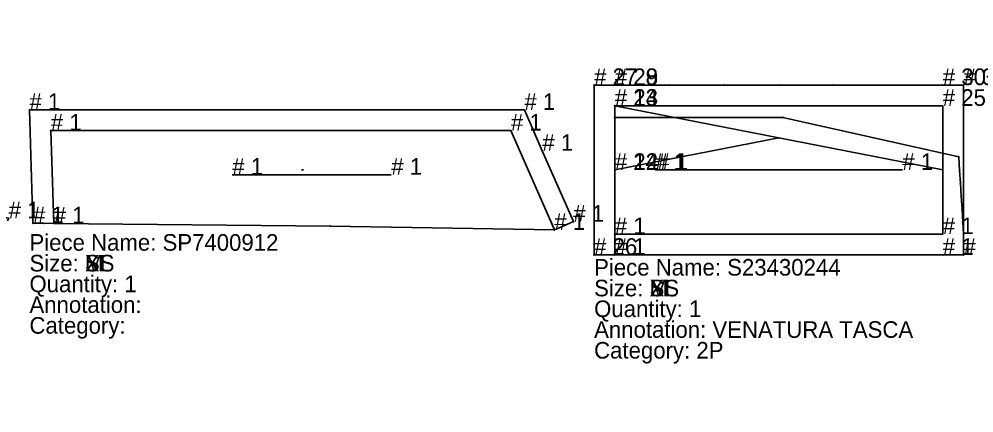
# Model space of a CAD drawing. Extents: x -10 to 8445, y -315 to 270.
# Drawn here: x 3819.1 to 4279.8, y -117.1 to 72.7 of the extents above; entities that cross this region are included whole.
import ezdxf

# ---------------------------------------------------------------- set-up
doc = ezdxf.new("R2010")
doc.units = 0

# ---------------------------------------------------------------- blocks, each defined once
blk = doc.blocks.new('SP7400911-S_S')
at = {"layer": '1'}
blk.add_lwpolyline([(-30893.9648, -61686.5977), (-30914.8809, -61728), (-30919.3926, -61725.8281), (-30923.9043, -61723.6523), (-30960.0215, -61707.2266), (-30997.2363, -61693.4688), (-31041.957, -61680.2734), (-31087.416, -61669.8672), (-31105.9512, -61666.4531), (-31124.5664, -61663.3711), (-31157.5449, -61658.9297), (-31206.3066, -61657.6563), (-31255.0664, -61656.375), (-31268.168, -61626.4922), (-31278.5801, -61602.7539), (-31274.002, -61600.7539), (-31269.4238, -61598.7461), (-31199.0078, -61598.7539), (-31128.5898, -61598.7617), (-31055.3867, -61598.668), (-30982.1816, -61598.5742), (-30982.1582, -61603.5625), (-30982.1348, -61608.5508), (-30982.1172, -61614.668), (-30981.5137, -61620.8164), (-30980.0645, -61628.6875), (-30978.0273, -61636.4922), (-30975.6445, -61642.832), (-30972.5391, -61648.9141), (-30969.0078, -61654.2109), (-30964.8242, -61659.0859), (-30957.9805, -61665.1563), (-30950.4219, -61670.3555), (-30942.252, -61674.6055), (-30925.207, -61680.7148), (-30907.4141, -61684.3828), (-30900.6895, -61685.4922)], close=True, dxfattribs=at)
at = {"layer": '14'}
blk.add_lwpolyline([(-30909.0371, -61694.2539), (-30923.8965, -61723.6406), (-30943.0234, -61714.6797), (-30962.418, -61706.332), (-30979.7148, -61699.5781), (-30997.2363, -61693.4688), (-31016.3398, -61687.4805), (-31035.5879, -61682.043), (-31057.1016, -61676.5938), (-31078.7305, -61671.6953), (-31096.1348, -61668.1523), (-31113.6074, -61665.0859), (-31135.5605, -61661.7734), (-31157.5449, -61658.9297), (-31200.7832, -61657.7813), (-31244.0195, -61656.6328), (-31265.0449, -61608.7461), (-30992.1289, -61608.5977), (-30991.8789, -61617.625), (-30990.7715, -61626.5469), (-30988.8145, -61635.3281), (-30986.0449, -61643.832), (-30982.9531, -61650.7539), (-30979.1094, -61657.2383), (-30974.5488, -61663.2383), (-30969.3633, -61668.6523), (-30962.207, -61674.6172), (-30954.4434, -61679.6914), (-30946.1855, -61683.8008), (-30934.0625, -61688.332), (-30921.6543, -61691.8164)], close=True, dxfattribs=at)
at = {"layer": '2'}
for p in [(-31278.5801, -61602.7539), (-31274.002, -61600.7539), (-31269.4238, -61598.7461), (-31199.0078, -61598.7539), (-31128.5898, -61598.7617), (-31055.3867, -61598.668), (-30982.1816, -61598.5742), (-30982.1582, -61603.5625), (-31265.0449, -61608.7461), (-30992.1289, -61608.5977), (-30982.1348, -61608.5508), (-30981.5137, -61620.8164), (-30978.0273, -61636.4922), (-30986.0449, -61643.832), (-30972.5391, -61648.9141), (-31255.0664, -61656.375), (-31244.0195, -61656.6328), (-31206.3066, -61657.6563), (-31200.7832, -61657.7813), (-31157.5449, -61658.9297), (-31157.5449, -61658.9297), (-30964.8242, -61659.0859), (-31124.5664, -61663.3711), (-31113.6074, -61665.0859), (-31087.416, -61669.8672), (-31078.7305, -61671.6953), (-30969.3633, -61668.6523), (-30942.252, -61674.6055), (-31035.5879, -61682.043), (-30946.1855, -61683.8008), (-30907.4141, -61684.3828), (-30900.6895, -61685.4922), (-30893.9648, -61686.5977), (-30997.2363, -61693.4688), (-30997.2363, -61693.4688), (-30909.0371, -61694.2539), (-30962.418, -61706.332), (-30923.9043, -61723.6523), (-30923.8965, -61723.6406), (-30919.3926, -61725.8281), (-30914.8809, -61728)]:
    blk.add_point(p, dxfattribs=at)
at = {"layer": '3'}
for p in [(-30982.1172, -61614.668), (-30991.8789, -61617.625), (-31268.168, -61626.4922), (-30990.7715, -61626.5469), (-30980.0645, -61628.6875), (-30988.8145, -61635.3281), (-30975.6445, -61642.832), (-30982.9531, -61650.7539), (-30979.1094, -61657.2383), (-30969.0078, -61654.2109), (-31135.5605, -61661.7734), (-31105.9512, -61666.4531), (-30974.5488, -61663.2383), (-30957.9805, -61665.1563), (-31096.1348, -61668.1523), (-30950.4219, -61670.3555), (-31057.1016, -61676.5938), (-30962.207, -61674.6172), (-31041.957, -61680.2734), (-30954.4434, -61679.6914), (-30925.207, -61680.7148), (-31016.3398, -61687.4805), (-30934.0625, -61688.332), (-30921.6543, -61691.8164), (-30979.7148, -61699.5781), (-30960.0215, -61707.2266), (-30943.0234, -61714.6797)]:
    blk.add_point(p, dxfattribs=at)
at = {"layer": '4'}
blk.add_point((-31268.168, -61626.4922, 10), dxfattribs=at)
at = {"layer": '5'}
blk.add_line((-31086.2734, -61663.2695), (-31085.2734, -61663.2695), dxfattribs=at)
at = {"layer": '7'}
blk.add_line((-31160.2422, -61635.6992), (-31050.7852, -61635.6992), dxfattribs=at)
at = {"layer": '1'}
for s, p in [('# 1', (-30982.1816, -61598.5742)), ('# 1', (-31278.5801, -61602.7539)), ('# 1', (-31268.168, -61626.4922)), ('# 1', (-31255.0664, -61656.375)), ('# 1', (-30893.9648, -61686.5977)), ('# 1', (-30914.8809, -61728)), ('Piece Name: SP7400911', (-31278.5859, -61737.9648)), ('Size: S', (-31278.5859, -61747.9648)), ('Quantity: 1', (-31278.5859, -61757.9648)), ('Annotation: ', (-31278.5859, -61767.9648)), ('Category: ', (-31278.5859, -61777.9648))]:
    blk.add_text(s, height=8, dxfattribs=at).set_placement(p)
at = {"layer": '14'}
for p in [(-31265.0449, -61608.7461), (-30992.1289, -61608.5977), (-31244.0195, -61656.6328), (-30909.0371, -61694.2539), (-30923.8965, -61723.6406)]:
    blk.add_text('# 1', height=8, dxfattribs=at).set_placement(p)
at = {"layer": '2'}
for p in [(-30982.1816, -61598.5742), (-31278.5801, -61602.7539), (-31265.0449, -61608.7461), (-30992.1289, -61608.5977), (-31255.0664, -61656.375), (-31244.0195, -61656.6328), (-30893.9648, -61686.5977), (-30909.0371, -61694.2539), (-30923.8965, -61723.6406), (-30914.8809, -61728)]:
    blk.add_text('# 1', height=8, dxfattribs=at).set_placement(p)
at = {"layer": '3'}
blk.add_text('# 1', height=8, dxfattribs=at).set_placement((-31268.168, -61626.4922))
at = {"layer": '4'}
blk.add_text('# 1', height=8, dxfattribs=at).set_placement((-31268.168, -61626.4922))
at = {"layer": '7'}
for p in [(-31160.2422, -61635.6992), (-31050.7852, -61635.6992)]:
    blk.add_text('# 1', height=8, dxfattribs=at).set_placement(p)
blk = doc.blocks.new('SP7400912-S_XS')
at = {"layer": '1'}
blk.add_lwpolyline([(-31258.5039, -61598.7578), (-31249.8574, -61618.4766), (-31234.877, -61652.6367), (-31239.4551, -61654.6484), (-31244.0352, -61656.6563), (-31352.209, -61654.7695), (-31485.668, -61653.4766), (-31490.6758, -61653.4297), (-31495.6836, -61653.3828), (-31497.3672, -61598.7539)], close=True, dxfattribs=at)
at = {"layer": '14'}
blk.add_lwpolyline([(-31265.0332, -61608.7578), (-31244.0469, -61656.6406), (-31352.209, -61654.7695), (-31485.6758, -61653.4883), (-31487.0566, -61608.75)], close=True, dxfattribs=at)
at = {"layer": '2'}
for p in [(-31497.3672, -61598.7539), (-31258.5039, -61598.7578), (-31487.0566, -61608.75), (-31265.0332, -61608.7578), (-31495.6836, -61653.3828), (-31490.6758, -61653.4297), (-31485.6758, -61653.4883), (-31485.668, -61653.4766), (-31234.877, -61652.6367), (-31352.209, -61654.7695), (-31352.209, -61654.7695), (-31244.0469, -61656.6406), (-31244.0352, -61656.6563), (-31239.4551, -61654.6484)]:
    blk.add_point(p, dxfattribs=at)
at = {"layer": '3'}
blk.add_point((-31249.8574, -61618.4766), dxfattribs=at)
at = {"layer": '4'}
blk.add_point((-31249.8574, -61618.4766, 10), dxfattribs=at)
at = {"layer": '5'}
blk.add_line((-31366.1211, -61627.7031), (-31365.1211, -61627.7031), dxfattribs=at)
at = {"layer": '7'}
blk.add_line((-31399.4941, -61630.0234), (-31322.7422, -61630.0234), dxfattribs=at)
at = {"layer": '1'}
for s, p in [('Piece Name: SP7400912', (-31497.3672, -61666.6445)), ('Size: XS', (-31497.3672, -61676.6445))]:
    blk.add_text(s, height=8, dxfattribs=at).set_placement(p)
blk = doc.blocks.new('SP7400912-S_S')
at = {"layer": '1'}
blk.add_lwpolyline([(-31258.5039, -61598.7578), (-31249.8574, -61618.4766), (-31234.877, -61652.6367), (-31239.4551, -61654.6484), (-31244.0352, -61656.6563), (-31352.207, -61654.7695), (-31485.668, -61653.4766), (-31490.6758, -61653.4297), (-31495.6836, -61653.3828), (-31497.3672, -61598.7539)], close=True, dxfattribs=at)
at = {"layer": '14'}
blk.add_lwpolyline([(-31265.0332, -61608.7578), (-31244.0469, -61656.6406), (-31352.207, -61654.7695), (-31485.6758, -61653.4883), (-31487.0566, -61608.7539)], close=True, dxfattribs=at)
at = {"layer": '2'}
for p in [(-31497.3672, -61598.7539), (-31258.5039, -61598.7578), (-31487.0566, -61608.7539), (-31265.0332, -61608.7578), (-31495.6836, -61653.3828), (-31490.6758, -61653.4297), (-31485.6758, -61653.4883), (-31485.668, -61653.4766), (-31234.877, -61652.6367), (-31352.207, -61654.7695), (-31352.207, -61654.7695), (-31244.0469, -61656.6406), (-31244.0352, -61656.6563), (-31239.4551, -61654.6484)]:
    blk.add_point(p, dxfattribs=at)
at = {"layer": '3'}
blk.add_point((-31249.8574, -61618.4766), dxfattribs=at)
at = {"layer": '4'}
blk.add_point((-31249.8574, -61618.4766, 10), dxfattribs=at)
at = {"layer": '5'}
blk.add_line((-31366.1211, -61627.7031), (-31365.1211, -61627.7031), dxfattribs=at)
at = {"layer": '7'}
blk.add_line((-31399.4941, -61630.0234), (-31322.7422, -61630.0234), dxfattribs=at)
at = {"layer": '1'}
for s, p in [('# 1', (-31497.3672, -61598.7539)), ('# 1', (-31258.5039, -61598.7578)), ('# 1', (-31249.8574, -61618.4766)), ('# 1', (-31495.6836, -61653.3828)), ('# 1', (-31234.877, -61652.6367)), ('Piece Name: SP7400912', (-31497.3672, -61666.6445)), ('Size: S', (-31497.3672, -61676.6445)), ('Quantity: 1', (-31497.3672, -61686.6445)), ('Annotation: ', (-31497.3672, -61696.6445)), ('Category: ', (-31497.3672, -61706.6445))]:
    blk.add_text(s, height=8, dxfattribs=at).set_placement(p)
at = {"layer": '14'}
for p in [(-31487.0566, -61608.7539), (-31265.0332, -61608.7578), (-31485.6758, -61653.4883), (-31244.0469, -61656.6406)]:
    blk.add_text('# 1', height=8, dxfattribs=at).set_placement(p)
at = {"layer": '2'}
for p in [(-31497.3672, -61598.7539), (-31258.5039, -61598.7578), (-31487.0566, -61608.7539), (-31265.0332, -61608.7578), (-31495.6836, -61653.3828), (-31485.6758, -61653.4883), (-31244.0469, -61656.6406), (-31234.877, -61652.6367)]:
    blk.add_text('# 1', height=8, dxfattribs=at).set_placement(p)
at = {"layer": '3'}
blk.add_text('# 1', height=8, dxfattribs=at).set_placement((-31249.8574, -61618.4766))
at = {"layer": '4'}
blk.add_text('# 1', height=8, dxfattribs=at).set_placement((-31249.8574, -61618.4766))
at = {"layer": '7'}
for p in [(-31399.4941, -61630.0234), (-31322.7422, -61630.0234)]:
    blk.add_text('# 1', height=8, dxfattribs=at).set_placement(p)
blk = doc.blocks.new('SP7400912-S_M')
at = {"layer": '1'}
blk.add_lwpolyline([(-31258.5039, -61598.7578), (-31249.8574, -61618.4766), (-31234.877, -61652.6367), (-31239.4551, -61654.6484), (-31244.0352, -61656.6563), (-31352.209, -61654.7695), (-31485.668, -61653.4766), (-31490.6758, -61653.4297), (-31495.6836, -61653.3828), (-31497.3672, -61598.7539)], close=True, dxfattribs=at)
at = {"layer": '14'}
blk.add_lwpolyline([(-31265.0332, -61608.7578), (-31244.0469, -61656.6406), (-31352.209, -61654.7695), (-31485.6758, -61653.4883), (-31487.0566, -61608.75)], close=True, dxfattribs=at)
at = {"layer": '2'}
for p in [(-31497.3672, -61598.7539), (-31258.5039, -61598.7578), (-31487.0566, -61608.75), (-31265.0332, -61608.7578), (-31495.6836, -61653.3828), (-31490.6758, -61653.4297), (-31485.6758, -61653.4883), (-31485.668, -61653.4766), (-31234.877, -61652.6367), (-31352.209, -61654.7695), (-31352.209, -61654.7695), (-31244.0469, -61656.6406), (-31244.0352, -61656.6563), (-31239.4551, -61654.6484)]:
    blk.add_point(p, dxfattribs=at)
at = {"layer": '3'}
blk.add_point((-31249.8574, -61618.4766), dxfattribs=at)
at = {"layer": '4'}
blk.add_point((-31249.8574, -61618.4766, 10), dxfattribs=at)
at = {"layer": '5'}
blk.add_line((-31366.1211, -61627.7031), (-31365.1211, -61627.7031), dxfattribs=at)
at = {"layer": '7'}
blk.add_line((-31399.4941, -61630.0234), (-31322.7422, -61630.0234), dxfattribs=at)
at = {"layer": '1'}
for s, p in [('Piece Name: SP7400912', (-31497.3672, -61666.6445)), ('Size: M', (-31497.3672, -61676.6445))]:
    blk.add_text(s, height=8, dxfattribs=at).set_placement(p)
blk = doc.blocks.new('SP7400912-S_L')
at = {"layer": '1'}
blk.add_lwpolyline([(-31258.5039, -61598.7578), (-31249.8574, -61618.4766), (-31234.877, -61652.6367), (-31239.4551, -61654.6484), (-31244.0352, -61656.6563), (-31352.209, -61654.7695), (-31485.668, -61653.4766), (-31490.6758, -61653.4297), (-31495.6836, -61653.3828), (-31497.3672, -61598.7539)], close=True, dxfattribs=at)
at = {"layer": '14'}
blk.add_lwpolyline([(-31265.0332, -61608.7578), (-31244.0469, -61656.6406), (-31352.209, -61654.7695), (-31485.6758, -61653.4883), (-31487.0566, -61608.75)], close=True, dxfattribs=at)
at = {"layer": '2'}
for p in [(-31497.3672, -61598.7539), (-31258.5039, -61598.7578), (-31487.0566, -61608.75), (-31265.0332, -61608.7578), (-31495.6836, -61653.3828), (-31490.6758, -61653.4297), (-31485.6758, -61653.4883), (-31485.668, -61653.4766), (-31234.877, -61652.6367), (-31352.209, -61654.7695), (-31352.209, -61654.7695), (-31244.0469, -61656.6406), (-31244.0352, -61656.6563), (-31239.4551, -61654.6484)]:
    blk.add_point(p, dxfattribs=at)
at = {"layer": '3'}
blk.add_point((-31249.8574, -61618.4766), dxfattribs=at)
at = {"layer": '4'}
blk.add_point((-31249.8574, -61618.4766, 10), dxfattribs=at)
at = {"layer": '5'}
blk.add_line((-31366.1211, -61627.7031), (-31365.1211, -61627.7031), dxfattribs=at)
at = {"layer": '7'}
blk.add_line((-31399.4941, -61630.0234), (-31322.7422, -61630.0234), dxfattribs=at)
at = {"layer": '1'}
for s, p in [('Piece Name: SP7400912', (-31497.3672, -61666.6445)), ('Size: L', (-31497.3672, -61676.6445))]:
    blk.add_text(s, height=8, dxfattribs=at).set_placement(p)
blk = doc.blocks.new('SP7400912-S_XL')
at = {"layer": '1'}
blk.add_lwpolyline([(-31258.5039, -61598.7578), (-31249.8574, -61618.4766), (-31234.877, -61652.6367), (-31239.4551, -61654.6484), (-31244.0352, -61656.6563), (-31352.209, -61654.7695), (-31485.668, -61653.4766), (-31490.6758, -61653.4297), (-31495.6836, -61653.3828), (-31497.3672, -61598.7539)], close=True, dxfattribs=at)
at = {"layer": '14'}
blk.add_lwpolyline([(-31265.0332, -61608.7578), (-31244.0469, -61656.6406), (-31352.209, -61654.7695), (-31485.6758, -61653.4883), (-31487.0566, -61608.75)], close=True, dxfattribs=at)
at = {"layer": '2'}
for p in [(-31497.3672, -61598.7539), (-31258.5039, -61598.7578), (-31487.0566, -61608.75), (-31265.0332, -61608.7578), (-31495.6836, -61653.3828), (-31490.6758, -61653.4297), (-31485.6758, -61653.4883), (-31485.668, -61653.4766), (-31234.877, -61652.6367), (-31352.209, -61654.7695), (-31352.209, -61654.7695), (-31244.0469, -61656.6406), (-31244.0352, -61656.6563), (-31239.4551, -61654.6484)]:
    blk.add_point(p, dxfattribs=at)
at = {"layer": '3'}
blk.add_point((-31249.8574, -61618.4766), dxfattribs=at)
at = {"layer": '4'}
blk.add_point((-31249.8574, -61618.4766, 10), dxfattribs=at)
at = {"layer": '5'}
blk.add_line((-31366.1211, -61627.7031), (-31365.1211, -61627.7031), dxfattribs=at)
at = {"layer": '7'}
blk.add_line((-31399.4941, -61630.0234), (-31322.7422, -61630.0234), dxfattribs=at)
at = {"layer": '1'}
for s, p in [('Piece Name: SP7400912', (-31497.3672, -61666.6445)), ('Size: XL', (-31497.3672, -61676.6445))]:
    blk.add_text(s, height=8, dxfattribs=at).set_placement(p)
blk = doc.blocks.new('S23430244-S_XS')
at = {"layer": '1'}
blk.add_lwpolyline([(-49305.3594, -48777.8555), (-49224.2656, -48777.8633), (-49224.2773, -48777.8477), (-49139.3477, -48796.7695), (-49138.9453, -48803.3398), (-49138.5664, -48809.5742), (-49138.1914, -48815.8008), (-49137.8125, -48822.0313), (-49137.4297, -48828.2617), (-49137.0781, -48834.0742), (-49137.0703, -48844.0664), (-49147.0703, -48844.0664), (-49147.0781, -48844.0664), (-49305.3594, -48844.0625)], close=True, dxfattribs=at)
at = {"layer": '14'}
blk.add_lwpolyline([(-49305.3594, -48834.0625), (-49305.3555, -48803.1289), (-49305.3477, -48772.2031), (-49305.3555, -48803.1289), (-49226.1875, -48787.6758), (-49305.3438, -48772.2031), (-49147.0664, -48803.1289), (-49147.082, -48834.082), (-49147.082, -48834.082)], close=True, dxfattribs=at)
at = {"layer": '2'}
for p in [(-49305.3477, -48772.2031), (-49305.3438, -48772.2031), (-49305.3594, -48777.8555), (-49224.2773, -48777.8477), (-49224.2656, -48777.8633), (-49226.1875, -48787.6758), (-49139.3477, -48796.7695), (-49305.3555, -48803.1289), (-49305.3555, -48803.1289), (-49147.0664, -48803.1289), (-49305.3594, -48834.0625), (-49147.082, -48834.082), (-49147.082, -48834.082), (-49137.0781, -48834.0742), (-49305.3594, -48844.0625), (-49147.0781, -48844.0664), (-49147.0703, -48844.0664), (-49137.0703, -48844.0664)]:
    blk.add_point(p, dxfattribs=at)
at = {"layer": '3'}
for p in [(-49138.9453, -48803.3398), (-49138.5664, -48809.5742), (-49138.1914, -48815.8008), (-49137.8125, -48822.0313), (-49137.4297, -48828.2617)]:
    blk.add_point(p, dxfattribs=at)
at = {"layer": '5'}
blk.add_line((-49285.8242, -48803.1484), (-49284.8242, -48803.1484), dxfattribs=at)
at = {"layer": '7'}
blk.add_line((-49285.8164, -48803.1328), (-49166.6016, -48803.1328), dxfattribs=at)
at = {"layer": '1'}
for s, p in [('Piece Name: S23430244', (-49315.3633, -48854.0664)), ('Size: XS', (-49315.3633, -48864.0664))]:
    blk.add_text(s, height=8, dxfattribs=at).set_placement(p)
blk = doc.blocks.new('S23430244-S_S')
at = {"layer": '1'}
blk.add_lwpolyline([(-49315.3633, -48844.0625), (-49315.3359, -48762.1953), (-49305.3438, -48762.2031), (-49305.3398, -48762.2031), (-49278.9688, -48762.2109), (-49252.5859, -48762.2109), (-49226.207, -48762.2148), (-49199.8281, -48762.2148), (-49173.4531, -48762.2266), (-49147.0664, -48762.2227), (-49137.0625, -48762.2344), (-49137.0703, -48844.0664), (-49147.0781, -48844.0664), (-49305.3594, -48844.0625)], close=True, dxfattribs=at)
at = {"layer": '14'}
blk.add_lwpolyline([(-49305.3594, -48834.0625), (-49305.3555, -48803.1289), (-49305.3555, -48803.125), (-49305.3555, -48803.1211), (-49305.3594, -48772.1992), (-49305.3438, -48772.2031), (-49305.3398, -48772.2031), (-49147.0859, -48772.2383), (-49147.0859, -48834.0859)], close=True, dxfattribs=at)
at = {"layer": '2'}
for p in [(-49315.3359, -48762.1953), (-49305.3438, -48762.2031), (-49305.3398, -48762.2031), (-49147.0664, -48762.2227), (-49137.0625, -48762.2344), (-49305.3594, -48772.1992), (-49305.3438, -48772.2031), (-49305.3398, -48772.2031), (-49147.0859, -48772.2383), (-49305.3555, -48803.1211), (-49305.3555, -48803.125), (-49305.3555, -48803.1289), (-49305.3594, -48834.0625), (-49147.0859, -48834.0859), (-49315.3633, -48844.0625), (-49305.3594, -48844.0625), (-49147.0781, -48844.0664), (-49137.0703, -48844.0664)]:
    blk.add_point(p, dxfattribs=at)
at = {"layer": '3'}
for p in [(-49278.9688, -48762.2109), (-49252.5859, -48762.2109), (-49226.207, -48762.2148), (-49199.8281, -48762.2148), (-49173.4531, -48762.2266)]:
    blk.add_point(p, dxfattribs=at)
at = {"layer": '5'}
blk.add_line((-49285.8242, -48803.1484), (-49284.8242, -48803.1484), dxfattribs=at)
at = {"layer": '7'}
blk.add_line((-49285.8164, -48803.1328), (-49166.6016, -48803.1328), dxfattribs=at)
at = {"layer": '1'}
for s, p in [('# 27', (-49315.3359, -48762.1953)), ('# 28', (-49305.3438, -48762.2031)), ('# 29', (-49305.3398, -48762.2031)), ('# 30', (-49147.0664, -48762.2227)), ('# 31', (-49137.0625, -48762.2344)), ('# 26', (-49315.3633, -48844.0625)), ('# 1', (-49305.3594, -48844.0625)), ('# 1', (-49147.0781, -48844.0664)), ('# 32', (-49137.0703, -48844.0664)), ('Piece Name: S23430244', (-49315.3633, -48854.0664)), ('Size: S', (-49315.3633, -48864.0664)), ('Quantity: 1', (-49315.3633, -48874.0664)), ('Annotation: VENATURA TASCA', (-49315.3633, -48884.0664)), ('Category: 2P', (-49315.3633, -48894.0664))]:
    blk.add_text(s, height=8, dxfattribs=at).set_placement(p)
at = {"layer": '14'}
for s, p in [('# 23', (-49305.3594, -48772.1992)), ('# 1', (-49305.3438, -48772.2031)), ('# 24', (-49305.3398, -48772.2031)), ('# 25', (-49147.0859, -48772.2383)), ('# 22', (-49305.3555, -48803.125)), ('# 14', (-49305.3555, -48803.1211)), ('# 1', (-49305.3555, -48803.1289)), ('# 1', (-49305.3594, -48834.0625)), ('# 1', (-49147.0859, -48834.0859))]:
    blk.add_text(s, height=8, dxfattribs=at).set_placement(p)
at = {"layer": '2'}
for s, p in [('# 27', (-49315.3359, -48762.1953)), ('# 28', (-49305.3438, -48762.2031)), ('# 29', (-49305.3398, -48762.2031)), ('# 30', (-49147.0664, -48762.2227)), ('# 31', (-49137.0625, -48762.2344)), ('# 23', (-49305.3594, -48772.1992)), ('# 1', (-49305.3438, -48772.2031)), ('# 24', (-49305.3398, -48772.2031)), ('# 25', (-49147.0859, -48772.2383)), ('# 22', (-49305.3555, -48803.125)), ('# 14', (-49305.3555, -48803.1211)), ('# 1', (-49305.3555, -48803.1289)), ('# 1', (-49305.3594, -48834.0625)), ('# 1', (-49147.0859, -48834.0859)), ('# 26', (-49315.3633, -48844.0625)), ('# 1', (-49305.3594, -48844.0625)), ('# 1', (-49147.0781, -48844.0664)), ('# 32', (-49137.0703, -48844.0664))]:
    blk.add_text(s, height=8, dxfattribs=at).set_placement(p)
at = {"layer": '5'}
for p in [(-49285.8242, -48803.1484), (-49284.8242, -48803.1484)]:
    blk.add_text('# 1', height=8, dxfattribs=at).set_placement(p)
at = {"layer": '7'}
for p in [(-49285.8164, -48803.1328), (-49166.6016, -48803.1328)]:
    blk.add_text('# 1', height=8, dxfattribs=at).set_placement(p)
blk = doc.blocks.new('S23430244-S_M')
at = {"layer": '1'}
blk.add_lwpolyline([(-49305.3594, -48777.8555), (-49224.2656, -48777.8633), (-49224.2773, -48777.8477), (-49139.3477, -48796.7695), (-49138.9453, -48803.3398), (-49138.5664, -48809.5742), (-49138.1914, -48815.8008), (-49137.8125, -48822.0313), (-49137.4297, -48828.2617), (-49137.0781, -48834.0742), (-49137.0703, -48844.0664), (-49147.0703, -48844.0664), (-49147.0781, -48844.0664), (-49305.3594, -48844.0625)], close=True, dxfattribs=at)
at = {"layer": '14'}
blk.add_lwpolyline([(-49305.3594, -48834.0625), (-49305.3555, -48803.1289), (-49305.3477, -48772.2031), (-49305.3555, -48803.1289), (-49226.1875, -48787.6758), (-49305.3438, -48772.2031), (-49147.0664, -48803.1289), (-49147.082, -48834.082), (-49147.082, -48834.082)], close=True, dxfattribs=at)
at = {"layer": '2'}
for p in [(-49305.3477, -48772.2031), (-49305.3438, -48772.2031), (-49305.3594, -48777.8555), (-49224.2773, -48777.8477), (-49224.2656, -48777.8633), (-49226.1875, -48787.6758), (-49139.3477, -48796.7695), (-49305.3555, -48803.1289), (-49305.3555, -48803.1289), (-49147.0664, -48803.1289), (-49305.3594, -48834.0625), (-49147.082, -48834.082), (-49147.082, -48834.082), (-49137.0781, -48834.0742), (-49305.3594, -48844.0625), (-49147.0781, -48844.0664), (-49147.0703, -48844.0664), (-49137.0703, -48844.0664)]:
    blk.add_point(p, dxfattribs=at)
at = {"layer": '3'}
for p in [(-49138.9453, -48803.3398), (-49138.5664, -48809.5742), (-49138.1914, -48815.8008), (-49137.8125, -48822.0313), (-49137.4297, -48828.2617)]:
    blk.add_point(p, dxfattribs=at)
at = {"layer": '5'}
blk.add_line((-49285.8242, -48803.1484), (-49284.8242, -48803.1484), dxfattribs=at)
at = {"layer": '7'}
blk.add_line((-49285.8164, -48803.1328), (-49166.6016, -48803.1328), dxfattribs=at)
at = {"layer": '1'}
for s, p in [('Piece Name: S23430244', (-49315.3633, -48854.0664)), ('Size: M', (-49315.3633, -48864.0664))]:
    blk.add_text(s, height=8, dxfattribs=at).set_placement(p)
blk = doc.blocks.new('S23430244-S_L')
at = {"layer": '1'}
blk.add_lwpolyline([(-49305.3594, -48777.8555), (-49224.2656, -48777.8633), (-49224.2773, -48777.8477), (-49139.3477, -48796.7695), (-49138.9453, -48803.3398), (-49138.5664, -48809.5742), (-49138.1914, -48815.8008), (-49137.8125, -48822.0313), (-49137.4297, -48828.2617), (-49137.0781, -48834.0742), (-49137.0703, -48844.0664), (-49147.0703, -48844.0664), (-49147.0781, -48844.0664), (-49305.3594, -48844.0625)], close=True, dxfattribs=at)
at = {"layer": '14'}
blk.add_lwpolyline([(-49305.3594, -48834.0625), (-49305.3555, -48803.1289), (-49305.3477, -48772.2031), (-49305.3555, -48803.1289), (-49226.1875, -48787.6758), (-49305.3438, -48772.2031), (-49147.0664, -48803.1289), (-49147.082, -48834.082), (-49147.082, -48834.082)], close=True, dxfattribs=at)
at = {"layer": '2'}
for p in [(-49305.3477, -48772.2031), (-49305.3438, -48772.2031), (-49305.3594, -48777.8555), (-49224.2773, -48777.8477), (-49224.2656, -48777.8633), (-49226.1875, -48787.6758), (-49139.3477, -48796.7695), (-49305.3555, -48803.1289), (-49305.3555, -48803.1289), (-49147.0664, -48803.1289), (-49305.3594, -48834.0625), (-49147.082, -48834.082), (-49147.082, -48834.082), (-49137.0781, -48834.0742), (-49305.3594, -48844.0625), (-49147.0781, -48844.0664), (-49147.0703, -48844.0664), (-49137.0703, -48844.0664)]:
    blk.add_point(p, dxfattribs=at)
at = {"layer": '3'}
for p in [(-49138.9453, -48803.3398), (-49138.5664, -48809.5742), (-49138.1914, -48815.8008), (-49137.8125, -48822.0313), (-49137.4297, -48828.2617)]:
    blk.add_point(p, dxfattribs=at)
at = {"layer": '5'}
blk.add_line((-49285.8242, -48803.1484), (-49284.8242, -48803.1484), dxfattribs=at)
at = {"layer": '7'}
blk.add_line((-49285.8164, -48803.1328), (-49166.6016, -48803.1328), dxfattribs=at)
at = {"layer": '1'}
for s, p in [('Piece Name: S23430244', (-49315.3633, -48854.0664)), ('Size: L', (-49315.3633, -48864.0664))]:
    blk.add_text(s, height=8, dxfattribs=at).set_placement(p)
blk = doc.blocks.new('S23430244-S_XL')
at = {"layer": '1'}
blk.add_lwpolyline([(-49305.3594, -48777.8555), (-49224.2656, -48777.8633), (-49224.2773, -48777.8477), (-49139.3477, -48796.7695), (-49138.9453, -48803.3398), (-49138.5664, -48809.5742), (-49138.1914, -48815.8008), (-49137.8125, -48822.0313), (-49137.4297, -48828.2617), (-49137.0781, -48834.0742), (-49137.0703, -48844.0664), (-49147.0703, -48844.0664), (-49147.0781, -48844.0664), (-49305.3594, -48844.0625)], close=True, dxfattribs=at)
at = {"layer": '14'}
blk.add_lwpolyline([(-49305.3594, -48834.0625), (-49305.3555, -48803.1289), (-49305.3477, -48772.2031), (-49305.3555, -48803.1289), (-49226.1875, -48787.6758), (-49305.3438, -48772.2031), (-49147.0664, -48803.1289), (-49147.082, -48834.082), (-49147.082, -48834.082)], close=True, dxfattribs=at)
at = {"layer": '2'}
for p in [(-49305.3477, -48772.2031), (-49305.3438, -48772.2031), (-49305.3594, -48777.8555), (-49224.2773, -48777.8477), (-49224.2656, -48777.8633), (-49226.1875, -48787.6758), (-49139.3477, -48796.7695), (-49305.3555, -48803.1289), (-49305.3555, -48803.1289), (-49147.0664, -48803.1289), (-49305.3594, -48834.0625), (-49147.082, -48834.082), (-49147.082, -48834.082), (-49137.0781, -48834.0742), (-49305.3594, -48844.0625), (-49147.0781, -48844.0664), (-49147.0703, -48844.0664), (-49137.0703, -48844.0664)]:
    blk.add_point(p, dxfattribs=at)
at = {"layer": '3'}
for p in [(-49138.9453, -48803.3398), (-49138.5664, -48809.5742), (-49138.1914, -48815.8008), (-49137.8125, -48822.0313), (-49137.4297, -48828.2617)]:
    blk.add_point(p, dxfattribs=at)
at = {"layer": '5'}
blk.add_line((-49285.8242, -48803.1484), (-49284.8242, -48803.1484), dxfattribs=at)
at = {"layer": '7'}
blk.add_line((-49285.8164, -48803.1328), (-49166.6016, -48803.1328), dxfattribs=at)
at = {"layer": '1'}
for s, p in [('Piece Name: S23430244', (-49315.3633, -48854.0664)), ('Size: XL', (-49315.3633, -48864.0664))]:
    blk.add_text(s, height=8, dxfattribs=at).set_placement(p)

msp = doc.modelspace()

# ---------------------------------------------------------------- block references
at = {"layer": '1'}
for name, p in [('SP7400911-S_S', (34708.0156, 61663.2695)), ('S23430244-S_S', (53411.9141, 48803.1328)), ('SP7400912-S_S', (35321.4219, 61627.7031)), ('SP7400912-S_XS', (35321.4219, 61627.7031)), ('SP7400912-S_M', (35321.4219, 61627.7031)), ('SP7400912-S_L', (35321.4219, 61627.7031)), ('SP7400912-S_XL', (35321.4219, 61627.7031)), ('S23430244-S_XS', (53411.9141, 48803.1328)), ('S23430244-S_M', (53411.9141, 48803.1328)), ('S23430244-S_L', (53411.9141, 48803.1328)), ('S23430244-S_XL', (53411.9141, 48803.1328))]:
    msp.add_blockref(name, p, dxfattribs=at)

doc.saveas('drawing.dxf')
